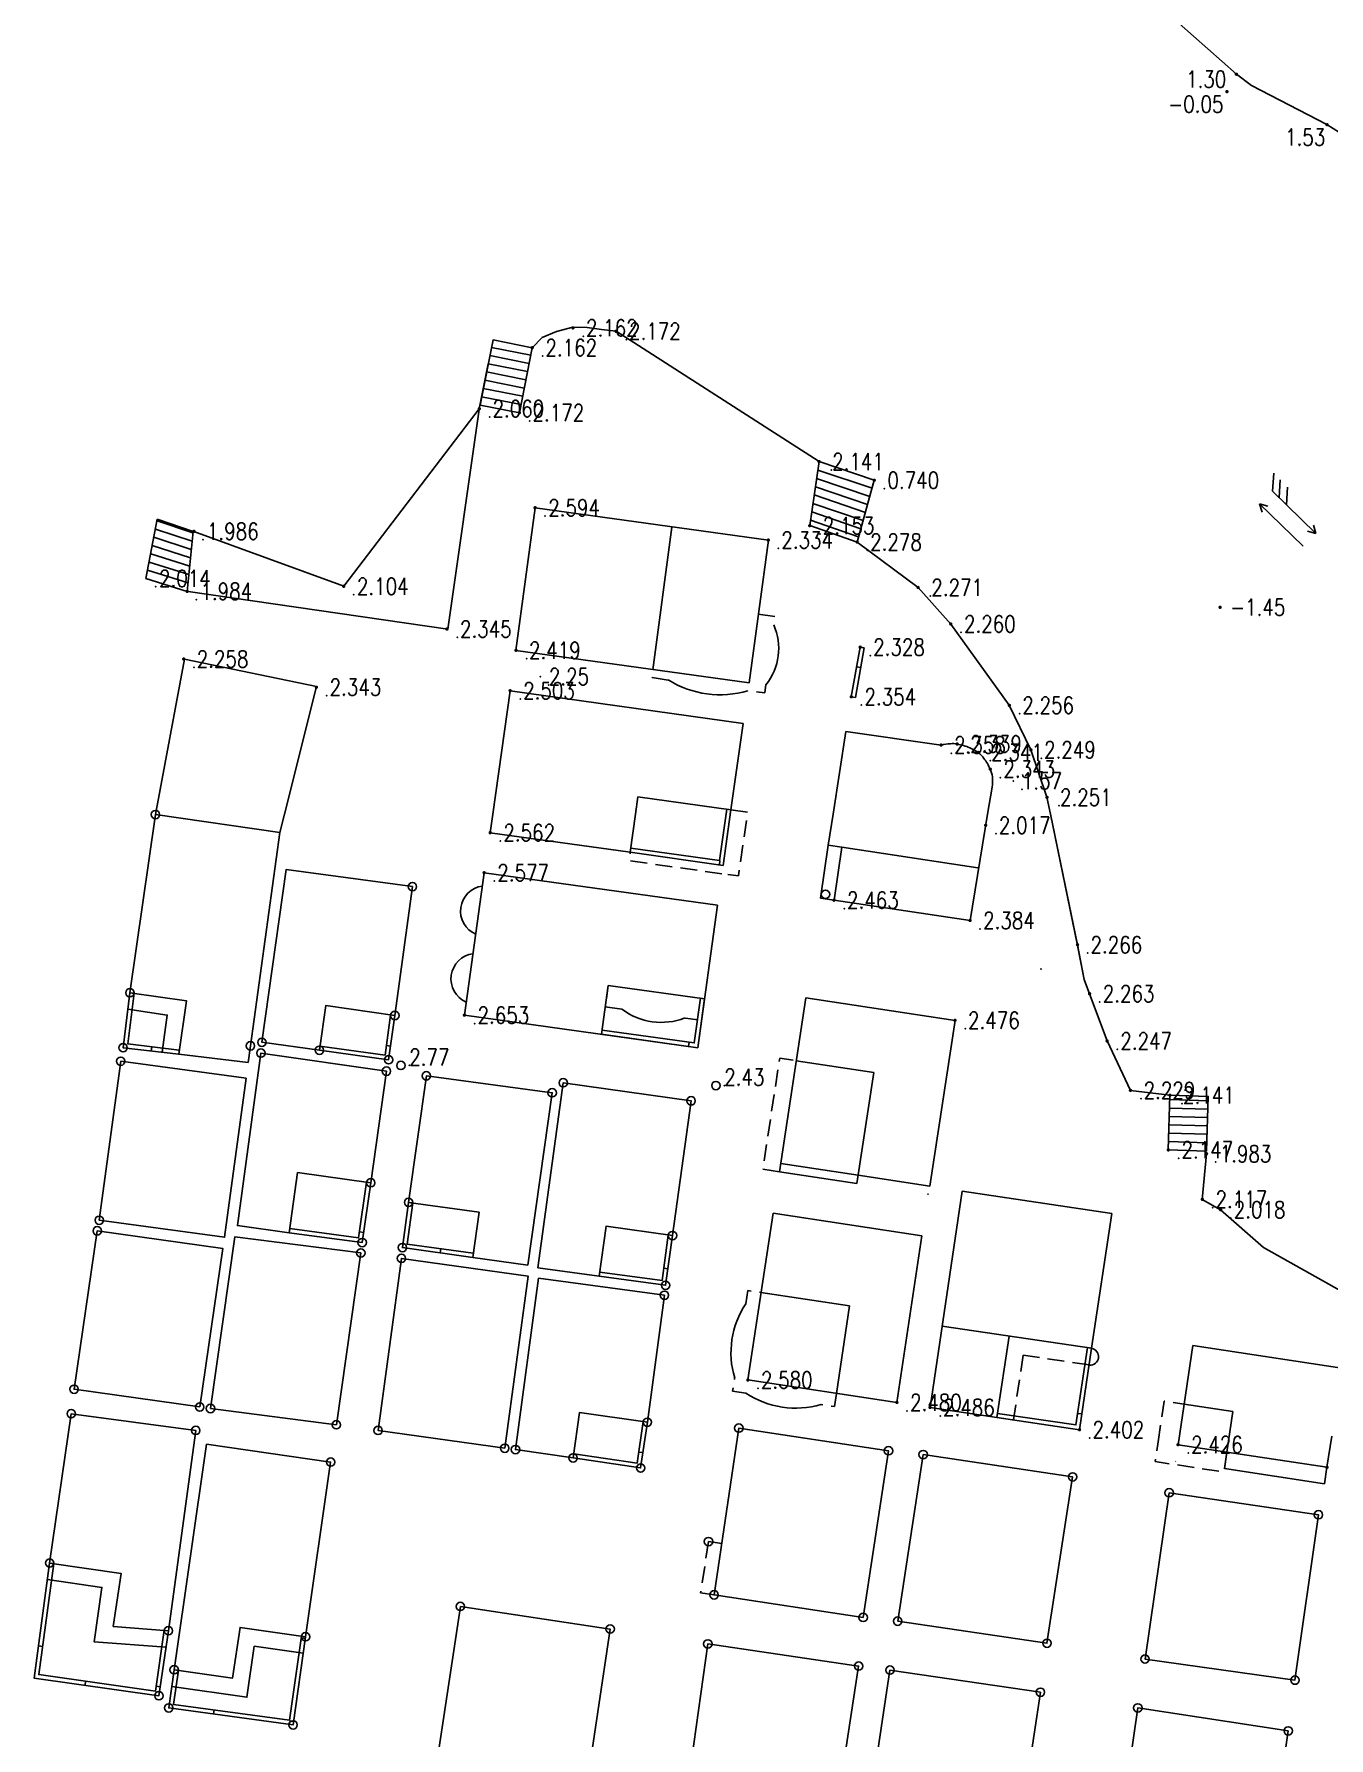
# Model space of a CAD drawing. Extents: x 500064 to 501389, y 2542464 to 2545400.
# Drawn here: x 500667.1 to 500744.4, y 2544544.9 to 2544646.5 of the extents above; entities that cross this region are included whole.
import ezdxf
from ezdxf.enums import TextEntityAlignment as Align

# ---------------------------------------------------------------- set-up
doc = ezdxf.new("R2010")
doc.units = 0
doc.header["$LTSCALE"] = 0.5
doc.linetypes.add('2-1', pattern=[6, 2, -1, 2, -1])
doc.linetypes.add('X5', pattern=[3, 2, -1])
doc.layers.get('0').update_dxf_attribs({"linetype": 'CONTINUOUS', "lineweight": 5})
doc.layers.add('GCD', color=8, linetype='CONTINUOUS')
doc.layers.add('地形图', color=8, linetype='CONTINUOUS')
doc.styles.add('_HZTXT', font='txt.shx', dxfattribs={"width": 0.8, "bigfont": 'HZTXT.shx'})
doc.styles.add('HZ', font='romans.shx', dxfattribs={"width": 0.8, "bigfont": 'hztxt.shx'})
doc.styles.get("Standard").update_dxf_attribs({"font": 'simplex1.shx', "width": 0.7, "bigfont": 'hztxt.shx'})
doc.linetypes.add('10421', pattern='A,2,[150,AAA.SHX,S=1,R=0,X=0,Y=1],1e-11', length=2)
doc.linetypes.add('10422', pattern='A,2,[150,AAA.SHX,S=1,R=0,X=0,Y=1],2,[177,AAA.SHX,S=1,R=0,X=0,Y=0.8],1e-09', length=4)
doc.linetypes.add('1161', pattern='A,0,[149,AAA.SHX,S=0.15,R=0,X=0,Y=0],-1.6', length=1.6)
doc.linetypes.add('444', pattern='A,4.5,[145,AAA.SHX,S=1,R=0,X=0,Y=1],4.5,-0.5,[146,AAA.SHX,S=1,R=0,X=0,Y=0],-0.5', length=10)
doc.linetypes.add('X0', pattern='A,0.1,[".",_HZTXT,S=0.1,R=0,X=0,Y=-0.05],0.2,["|",Standard,S=-0.1,R=0,X=0,Y=0],0.1', length=0.4)

# ---------------------------------------------------------------- blocks, each defined once
blk = doc.blocks.new('GC200')
at = {"linetype": 'Continuous', "const_width": 0.2, "flags": 128}
blk.add_lwpolyline([(-0.1, 0, 1), (0.1, 0, 1)], format="xyb", close=True, dxfattribs=at)
blk = doc.blocks.new('gc170')
at = {"linetype": 'Continuous'}
blk.add_circle((0, 0), 0.5, dxfattribs=at)
blk = doc.blocks.new('HN')
for p, q in [((0.00001, 0.00107), (0.00726, 0.00107)), ((0.00326, 0.00107), (0.00326, 0.00107)), ((0.00636, 0.00157), (0.00726, 0.00107)), ((0.00726, 0.00107), (0.00636, 0.00057)), ((0.00089, -0.00059), (-0.00001, -0.00109)), ((0.00724, -0.00109), (-0.00001, -0.00109)), ((-0.00001, -0.00109), (0.00089, -0.00159)), ((0.00489, -0.00107), (0.00628, -0.00269)), ((0.00611, -0.00109), (0.00751, -0.00271)), ((0.00722, -0.00111), (0.00862, -0.00273))]:
    blk.add_line(p, q)

msp = doc.modelspace()

# ---------------------------------------------------------------- linework, layer by layer
at = {"layer": '地形图', "linetype": 'Continuous'}
for p, q in [((500693.73, 2544624.41), (500694.5, 2544628.29)), ((500693.73, 2544624.41), (500694.5, 2544628.29)), ((500696.66, 2544626.89), (500694.31, 2544627.36)), ((500696.66, 2544626.89), (500694.31, 2544627.36)), ((500696.76, 2544627.38), (500694.41, 2544627.85)), ((500696.76, 2544627.38), (500694.41, 2544627.85)), ((500696.84, 2544627.83), (500696.07, 2544623.95)), ((500696.84, 2544627.83), (500696.07, 2544623.95)), ((500696.46, 2544625.91), (500694.12, 2544626.38)), ((500696.46, 2544625.91), (500694.12, 2544626.38)), ((500696.56, 2544626.4), (500694.21, 2544626.87)), ((500696.56, 2544626.4), (500694.21, 2544626.87)), ((500696.27, 2544624.93), (500693.92, 2544625.4)), ((500696.27, 2544624.93), (500693.92, 2544625.4)), ((500696.36, 2544625.42), (500694.02, 2544625.89)), ((500696.36, 2544625.42), (500694.02, 2544625.89)), ((500696.07, 2544623.95), (500693.73, 2544624.41)), ((500696.07, 2544623.95), (500693.73, 2544624.41)), ((500696.17, 2544624.44), (500693.82, 2544624.9)), ((500696.17, 2544624.44), (500693.82, 2544624.9)), ((500713.96, 2544621.03), (500713.4, 2544617.21)), ((500713.96, 2544621.03), (500713.4, 2544617.21)), ((500717.12, 2544619.44), (500713.88, 2544620.53)), ((500717.12, 2544619.44), (500713.88, 2544620.53)), ((500717.25, 2544619.92), (500713.96, 2544621.03)), ((500717.25, 2544619.92), (500713.96, 2544621.03)), ((500716.85, 2544618.47), (500713.74, 2544619.53)), ((500716.85, 2544618.47), (500713.74, 2544619.53)), ((500716.98, 2544618.96), (500713.81, 2544620.03)), ((500716.98, 2544618.96), (500713.81, 2544620.03)), ((500716.23, 2544616.23), (500717.25, 2544619.92)), ((500716.23, 2544616.23), (500717.25, 2544619.92)), ((500695.87, 2544609.77), (500697.01, 2544618.28)), ((500695.87, 2544609.77), (500697.01, 2544618.28)), ((500697.01, 2544618.28), (500710.93, 2544616.35)), ((500697.01, 2544618.28), (500710.93, 2544616.35)), ((500716.58, 2544617.51), (500713.59, 2544618.54)), ((500716.58, 2544617.51), (500713.59, 2544618.54)), ((500716.72, 2544617.99), (500713.66, 2544619.04)), ((500716.72, 2544617.99), (500713.66, 2544619.04)), ((500674.46, 2544617.59), (500673.78, 2544614.06)), ((500674.46, 2544617.59), (500673.78, 2544614.06)), ((500674.45, 2544617.5), (500676.59, 2544616.78)), ((500674.45, 2544617.5), (500676.59, 2544616.78)), ((500716.31, 2544616.55), (500713.44, 2544617.54)), ((500716.31, 2544616.55), (500713.44, 2544617.54)), ((500716.45, 2544617.03), (500713.52, 2544618.04)), ((500716.45, 2544617.03), (500713.52, 2544618.04)), ((500674.26, 2544616.52), (500676.49, 2544615.78)), ((500674.26, 2544616.52), (500676.49, 2544615.78)), ((500674.35, 2544617.01), (500676.54, 2544616.28)), ((500674.35, 2544617.01), (500676.54, 2544616.28)), ((500676.25, 2544613.29), (500676.6, 2544616.87)), ((500676.25, 2544613.29), (500676.6, 2544616.87)), ((500705.18, 2544617.12), (500704.03, 2544608.61)), ((500705.18, 2544617.12), (500704.03, 2544608.61)), ((500710.93, 2544616.35), (500709.78, 2544607.84)), ((500710.93, 2544616.35), (500709.78, 2544607.84)), ((500674.07, 2544615.53), (500676.4, 2544614.79)), ((500674.07, 2544615.53), (500676.4, 2544614.79)), ((500674.16, 2544616.03), (500676.45, 2544615.29)), ((500674.16, 2544616.03), (500676.45, 2544615.29)), ((500673.88, 2544614.55), (500676.3, 2544613.79)), ((500673.88, 2544614.55), (500676.3, 2544613.79)), ((500673.97, 2544615.04), (500676.35, 2544614.29)), ((500673.97, 2544615.04), (500676.35, 2544614.29)), ((500673.78, 2544614.06), (500676.25, 2544613.29)), ((500673.78, 2544614.06), (500676.25, 2544613.29)), ((500709.78, 2544607.84), (500695.87, 2544609.77)), ((500709.78, 2544607.84), (500695.87, 2544609.77)), ((500716.41, 2544609.96), (500716.65, 2544609.92)), ((500716.41, 2544609.96), (500716.65, 2544609.92)), ((500716.2, 2544608.78), (500716.44, 2544608.74)), ((500716.2, 2544608.78), (500716.44, 2544608.74)), ((500694.49, 2544600), (500695.52, 2544607.36)), ((500694.49, 2544600), (500695.52, 2544607.36)), ((500695.52, 2544607.36), (500709.42, 2544605.41)), ((500695.52, 2544607.36), (500709.42, 2544605.41)), ((500715.88, 2544607), (500716.13, 2544606.96)), ((500715.88, 2544607), (500716.13, 2544606.96)), ((500709.42, 2544605.41), (500708.7, 2544600.26)), ((500709.42, 2544605.41), (500708.7, 2544600.26)), ((500703.15, 2544601.03), (500703.01, 2544600)), ((500703.15, 2544601.03), (500703.01, 2544600)), ((500708.7, 2544600.26), (500703.15, 2544601.03)), ((500708.7, 2544600.26), (500703.15, 2544601.03)), ((500694.33, 2544598.89), (500694.49, 2544600)), ((500703.01, 2544600), (500702.69, 2544597.72)), ((500708.7, 2544600.26), (500708.45, 2544600.29)), ((500708.7, 2544600.26), (500708.45, 2544600.29)), ((500702.69, 2544597.72), (500694.33, 2544598.89)), ((500702.69, 2544597.72), (500702.72, 2544597.96)), ((500714.51, 2544598.14, 2.46), (500714.04, 2544594.98, 2.46)), ((500708.01, 2544596.97), (500708.04, 2544597.22)), ((500693.97, 2544596.5), (500692.79, 2544588)), ((500707.9, 2544594.56), (500693.97, 2544596.5)), ((500706.72, 2544586.06), (500707.9, 2544594.56)), ((500700.97, 2544586.86), (500701.38, 2544589.78)), ((500701.38, 2544589.78), (500707.13, 2544588.98)), ((500707.13, 2544588.98), (500706.88, 2544589.02)), ((500692.79, 2544588), (500706.72, 2544586.06)), ((500700.97, 2544586.86), (500701.01, 2544587.11)), ((500706.17, 2544586.14), (500706.21, 2544586.39)), ((500734.9, 2544583.22), (500734.8, 2544579.96)), ((500734.89, 2544582.96), (500737.17, 2544582.89)), ((500737.08, 2544579.89), (500737.18, 2544583.15)), ((500734.86, 2544581.96), (500737.14, 2544581.89)), ((500734.88, 2544582.46), (500737.16, 2544582.39)), ((500734.83, 2544580.96), (500737.11, 2544580.89)), ((500734.85, 2544581.46), (500737.13, 2544581.39)), ((500734.8, 2544579.96), (500737.08, 2544579.89)), ((500734.82, 2544580.46), (500737.1, 2544580.39)), ((500720.58, 2544564.59), (500722.5, 2544577.49)), ((500722.5, 2544577.49), (500731.42, 2544576.16)), ((500711.21, 2544576.18), (500709.71, 2544566.23)), ((500720.1, 2544574.84), (500711.21, 2544576.18)), ((500731.42, 2544576.16), (500730.22, 2544568.12)), ((500718.6, 2544564.89), (500720.1, 2544574.84)), ((500710.49, 2544571.45), (500715.78, 2544570.66)), ((500714.99, 2544565.43), (500715.78, 2544570.66)), ((500730.22, 2544568.12), (500721.3, 2544569.45)), ((500725.3, 2544568.85), (500724.57, 2544564)), ((500730.22, 2544568.12), (500729.97, 2544568.16)), ((500736.26, 2544568.29, 2.43), (500735.38, 2544562.37, 2.43)), ((500745.15, 2544566.94, 2.43), (500736.26, 2544568.29, 2.43)), ((500739.17, 2544567.86, 2.43), (500739.17, 2544567.85, 2.43)), ((500709.71, 2544566.23), (500718.6, 2544564.89)), ((500724.57, 2544564), (500720.58, 2544564.59)), ((500735.75, 2544564.79, 2.43), (500738.65, 2544564.35, 2.43)), ((500738.65, 2544564.35, 2.43), (500738.3, 2544561.93, 2.43)), ((500724.57, 2544564), (500724.61, 2544564.24)), ((500729.64, 2544564.21), (500729.39, 2544564.24)), ((500729.5, 2544563.26), (500729.49, 2544563.26)), ((500735.38, 2544562.37, 2.43), (500738.3, 2544561.92, 2.43)), ((500744.27, 2544561.02, 2.43), (500744.55, 2544562.88, 2.43)), ((500735.23, 2544561.38, 2.43), (500735.25, 2544561.37, 2.43)), ((500738.15, 2544560.94, 2.43), (500744.12, 2544560.03, 2.43))]:
    msp.add_line(p, q, dxfattribs=at)
at = {"layer": '地形图', "linetype": 'X0'}
for p, q in [((500715.32, 2544598.02, 2.46), (500714.85, 2544594.86, 2.46)), ((500738.3, 2544561.92, 2.43), (500744.27, 2544561.02, 2.43))]:
    msp.add_line(p, q, dxfattribs=at)
at = {"layer": '地形图', "linetype": '2-1'}
for p, q in [((500672.83, 2544589.34), (500673.08, 2544589.31)), ((500674.1, 2544585.86), (500674.13, 2544586.11)), ((500684.14, 2544585.91), (500684.17, 2544586.16)), ((500688.39, 2544586.16), (500688.14, 2544586.2)), ((500689.46, 2544576.83), (500689.71, 2544576.8)), ((500682.34, 2544575.02), (500682.37, 2544575.27)), ((500686.78, 2544575.03), (500686.53, 2544575.07)), ((500691.34, 2544573.81), (500691.38, 2544574.06)), ((500700.84, 2544572.43), (500700.87, 2544572.67)), ((500704.94, 2544572.87), (500704.69, 2544572.9)), ((500699.28, 2544561.58), (500699.32, 2544561.83)), ((500703.44, 2544561.9), (500703.2, 2544561.93)), ((500668.04, 2544555.31), (500668.29, 2544555.28)), ((500667.37, 2544550.36), (500667.62, 2544550.32)), ((500683.3, 2544550.81), (500683.05, 2544550.84)), ((500670.15, 2544548.01), (500670.18, 2544548.26)), ((500675.47, 2544548.94), (500675.72, 2544548.91)), ((500674.64, 2544547.93), (500674.39, 2544547.96)), ((500677.82, 2544546.3), (500677.86, 2544546.54)), ((500682.6, 2544545.86), (500682.35, 2544545.89))]:
    msp.add_line(p, q, dxfattribs=at)
at = {"layer": '地形图', "linetype": '10421', "flags": 128}
msp.add_lwpolyline([(500915.28, 2544376.72), (500910.39, 2544380.38), (500907.31, 2544382.1), (500902.25, 2544385.15), (500899.18, 2544387.19), (500896, 2544389.39), (500892.14, 2544391.5), (500888.28, 2544392.84), (500883.66, 2544394.19), (500880.2, 2544395.3), (500878.12, 2544395.84), (500875.2, 2544396.56), (500873.07, 2544397.15), (500870.75, 2544397.96), (500868.83, 2544398.86), (500867.07, 2544399.89), (500864.8, 2544400.62), (500862.92, 2544401.47), (500859.97, 2544403.11), (500857.55, 2544404.68), (500855.56, 2544406.06), (500853.39, 2544407.57), (500851.42, 2544408.53), (500849.52, 2544409.6), (500848.14, 2544410.73), (500845.6, 2544413.07), (500845.17, 2544413.67), (500845.08, 2544414.17), (500845.13, 2544414.68), (500845.33, 2544415.13), (500848.94, 2544418.44), (500850.41, 2544420.2), (500851.51, 2544422.16), (500853.11, 2544425.69), (500853.6, 2544427.36), (500853.54, 2544428.45), (500853.38, 2544429.44), (500849.5, 2544440.45), (500848.43, 2544443.16), (500846.62, 2544447.67), (500846.07, 2544448.78), (500845.51, 2544449.62), (500844.52, 2544450.61), (500841.14, 2544453.18), (500840.56, 2544453.49), (500840.04, 2544453.58), (500839.25, 2544453.41), (500838.62, 2544453.19), (500827.71, 2544447.53), (500826.88, 2544447.34), (500826.04, 2544447.27), (500825.24, 2544447.44), (500824.38, 2544447.78), (500819, 2544450.73), (500817.12, 2544451.52), (500807.33, 2544454.2), (500807.07, 2544454.19), (500806.88, 2544454.16), (500806.61, 2544453.96), (500806.47, 2544453.69), (500806.43, 2544453.09), (500806.37, 2544452.86), (500806.27, 2544452.76), (500806.11, 2544452.73), (500805.98, 2544452.74), (500796.64, 2544452.96), (500796.3, 2544453.05), (500796.08, 2544453.16), (500795.97, 2544453.42), (500795.95, 2544453.72), (500796.45, 2544465.1), (500796.74, 2544467.81), (500798.1, 2544476.65), (500799.07, 2544479.81), (500800.13, 2544482.42), (500801.61, 2544484.54), (500803.19, 2544485.63), (500804.05, 2544486.46), (500804.48, 2544487.41), (500804.64, 2544488.12), (500804.74, 2544488.84), (500804.68, 2544489.66), (500803.55, 2544492.83), (500802.18, 2544495.7), (500800.89, 2544498.21), (500798.97, 2544501.18), (500796.14, 2544504.73), (500795.28, 2544505.69), (500794.54, 2544506.34), (500792.93, 2544507.52), (500791.23, 2544508.42), (500787.15, 2544510.14), (500787.04, 2544510.31), (500786.99, 2544510.5), (500787, 2544510.73), (500787.07, 2544510.98), (500788.13, 2544511.65), (500788.61, 2544512.58), (500789.72, 2544517.38), (500791.93, 2544525.1), (500791.95, 2544525.46), (500791.77, 2544525.76), (500790.49, 2544526.31), (500790.42, 2544526.46), (500790.4, 2544526.6), (500790.46, 2544526.8), (500790.58, 2544526.97), (500793.64, 2544528.84), (500795.05, 2544529.9), (500795.81, 2544530.69), (500796.1, 2544531.75), (500796.28, 2544532.71), (500796.06, 2544534.82), (500794.82, 2544543.16), (500794.5, 2544550.18), (500794.34, 2544551.56), (500793.84, 2544552.44), (500791.98, 2544554.82), (500791.66, 2544555.45), (500791.5, 2544556.07), (500791.67, 2544557.24), (500793.9, 2544564.62), (500794.07, 2544565.61), (500794.04, 2544566.68), (500793.76, 2544567.39), (500793.37, 2544567.83), (500793, 2544568.12), (500788.67, 2544570.37), (500787.93, 2544570.89), (500786.87, 2544572.09), (500786.55, 2544572.23), (500786.18, 2544572.21), (500785.91, 2544572.14), (500784.57, 2544571.5), (500784.22, 2544571.46), (500783.94, 2544571.58), (500783.66, 2544571.82), (500781.31, 2544574.68), (500780.79, 2544575.42), (500771.22, 2544592.15), (500768.22, 2544596.96), (500763.42, 2544602.84), (500762.51, 2544604.95), (500762.14, 2544607.44), (500762.8, 2544612.68), (500762.97, 2544615.4), (500762.77, 2544617.44), (500762.56, 2544618.28), (500762.08, 2544619.39), (500759.67, 2544623.4), (500756.85, 2544627.25), (500754.76, 2544629.86), (500748.72, 2544637.33), (500745.77, 2544640.2), (500744.27, 2544641.14), (500739.76, 2544643.47), (500738.86, 2544644.15), (500734.6, 2544647.94), (500727.43, 2544654.94), (500726.66, 2544655.57), (500726, 2544656.01), (500718.84, 2544659.67), (500711.37, 2544662.63), (500709.8, 2544663.51), (500708.56, 2544664.65), (500705.02, 2544669.09), (500703.75, 2544670.38), (500702.39, 2544671.36), (500696.8, 2544674.4)], dxfattribs=at)
at = {"layer": '地形图', "linetype": '10422', "flags": 128}
for points in [[(500696.84, 2544627.83), (500697.44, 2544628.43), (500698.29, 2544628.79), (500699.27, 2544629.06), (500700.12, 2544629.04), (500700.97, 2544628.91), (500701.84, 2544628.81), (500713.96, 2544621.03)], [(500696.84, 2544627.83), (500697.44, 2544628.43), (500698.29, 2544628.79), (500699.27, 2544629.06), (500700.12, 2544629.04), (500700.97, 2544628.91), (500701.84, 2544628.81), (500713.96, 2544621.03)], [(500676.65, 2544616.87), (500685.59, 2544613.59), (500693.68, 2544624.19), (500694.21, 2544626.87)], [(500676.65, 2544616.87), (500685.59, 2544613.59), (500693.68, 2544624.19), (500694.21, 2544626.87)]]:
    msp.add_lwpolyline(points, dxfattribs=at)
at = {"layer": '地形图', "linetype": 'Continuous', "flags": 128}
for points, elevation in [([(500696.84, 2544627.83), (500696.07, 2544623.95), (500693.73, 2544624.41), (500694.5, 2544628.29)], 2.16), ([(500696.84, 2544627.83), (500696.07, 2544623.95), (500693.73, 2544624.41), (500694.5, 2544628.29)], 2.16), ([(500674.46, 2544617.59), (500673.78, 2544614.06), (500676.25, 2544613.29), (500676.6, 2544616.87)], 1.99), ([(500674.46, 2544617.59), (500673.78, 2544614.06), (500676.25, 2544613.29), (500676.6, 2544616.87)], 1.99)]:
    msp.add_lwpolyline(points, close=True, dxfattribs=dict(at, elevation=elevation))
at = {"layer": '地形图', "linetype": '1161', "flags": 128}
for points in [[(500693.68, 2544624.14), (500691.8, 2544611.04), (500676.3, 2544613.29)], [(500693.68, 2544624.14), (500691.8, 2544611.04), (500676.3, 2544613.29)], [(500682.05, 2544600), (500683.96, 2544607.62), (500676.09, 2544609.25), (500674.35, 2544599.97)], [(500682.05, 2544600), (500683.96, 2544607.62), (500676.09, 2544609.25), (500674.35, 2544599.97)], [(500681.77, 2544598.91), (500682.05, 2544600)]]:
    msp.add_lwpolyline(points, dxfattribs=at)
at = {"layer": '地形图', "linetype": 'Continuous', "flags": 128}
for points in [[(500716.23, 2544616.23), (500717.25, 2544619.92), (500713.96, 2544621.03), (500713.4, 2544617.21)], [(500716.23, 2544616.23), (500717.25, 2544619.92), (500713.96, 2544621.03), (500713.4, 2544617.21)], [(500734.9, 2544583.22), (500734.8, 2544579.96), (500737.08, 2544579.89), (500737.18, 2544583.15)]]:
    msp.add_lwpolyline(points, close=True, dxfattribs=at)
at = {"layer": '地形图', "linetype": '10422'}
for points in [[(500716.23, 2544616.23), (500719.87, 2544613.52), (500721.82, 2544611.34), (500725.31, 2544606.49), (500726.6, 2544603.83), (500727.56, 2544601), (500727.76, 2544600)], [(500716.23, 2544616.23), (500719.87, 2544613.52), (500721.82, 2544611.34), (500725.31, 2544606.49), (500726.6, 2544603.83), (500727.56, 2544601), (500727.76, 2544600)], [(500727.76, 2544600), (500729.38, 2544592.15), (500729.78, 2544590.12), (500730.1, 2544589.28), (500731.15, 2544586.46), (500732.54, 2544583.51), (500734.9, 2544583.22)]]:
    msp.add_lwpolyline(points, dxfattribs=at)
at = {"layer": '地形图', "linetype": '444', "flags": 128}
for points in [[(500727.76, 2544600), (500727.56, 2544601), (500726.6, 2544603.83), (500725.31, 2544606.49), (500721.82, 2544611.34), (500719.87, 2544613.52), (500716.23, 2544616.23)], [(500727.76, 2544600), (500727.56, 2544601), (500726.6, 2544603.83), (500725.31, 2544606.49), (500721.82, 2544611.34), (500719.87, 2544613.52), (500716.23, 2544616.23)], [(500734.9, 2544583.22), (500732.54, 2544583.51), (500731.15, 2544586.46), (500730.1, 2544589.28), (500729.78, 2544590.12), (500729.38, 2544592.2), (500727.76, 2544600)]]:
    msp.add_lwpolyline(points, dxfattribs=at)
at = {"layer": '地形图', "linetype": 'X5', "flags": 128}
for points in [[(500710.33, 2544611.92), (500711.32, 2544611.79), (500711.26, 2544611.29)], [(500710.33, 2544611.92), (500711.32, 2544611.79), (500711.26, 2544611.29)], [(500704.96, 2544608), (500703.99, 2544608.14), (500704.05, 2544608.63)], [(500704.96, 2544608), (500703.99, 2544608.14), (500704.05, 2544608.63)], [(500710.79, 2544607.73), (500710.72, 2544607.23), (500709.72, 2544607.37)], [(500710.79, 2544607.73), (500710.72, 2544607.23), (500709.72, 2544607.37)], [(500708.7, 2544600.26), (500709.69, 2544600.12), (500709.15, 2544596.31), (500708.16, 2544596.44)], [(500708.7, 2544600.26), (500709.69, 2544600.12), (500709.67, 2544600)], [(500708.7, 2544600.26), (500709.69, 2544600.12), (500709.67, 2544600)], [(500708.16, 2544596.44), (500702.62, 2544597.22), (500702.69, 2544597.72)], [(500702.19, 2544588.36), (500701.2, 2544588.49), (500701.38, 2544589.78)], [(500707.13, 2544588.98), (500706.95, 2544587.7), (500705.96, 2544587.83)], [(500711.59, 2544578.66), (500710.6, 2544578.81), (500711.61, 2544585.43), (500712.6, 2544585.28)], [(500709.58, 2544570.78), (500709.7, 2544571.57), (500710.49, 2544571.45)], [(500726.14, 2544567.72), (500725.56, 2544563.85), (500724.57, 2544564)], [(500730.07, 2544567.13), (500726.14, 2544567.72)], [(500709.59, 2544565.44), (500708.8, 2544565.56), (500708.92, 2544566.35)], [(500714.99, 2544565.43), (500714.87, 2544564.64), (500714.08, 2544564.76)], [(500734.19, 2544562.54), (500734.19, 2544562.54), (500734.55, 2544564.97), (500735.74, 2544564.79)], [(500738.3, 2544561.92), (500738.12, 2544560.74), (500734.01, 2544561.36), (500734.19, 2544562.55)]]:
    msp.add_lwpolyline(points, dxfattribs=at)
at = {"layer": '地形图', "linetype": 'Continuous', "flags": 128}
for points in [[(500716.41, 2544609.96), (500715.88, 2544607)], [(500716.41, 2544609.96), (500715.88, 2544607)], [(500716.65, 2544609.92), (500716.13, 2544606.96)], [(500716.65, 2544609.92), (500716.13, 2544606.96)], [(500702.69, 2544597.72), (500708.23, 2544596.94), (500708.7, 2544600.26)], [(500702.72, 2544597.96), (500708.02, 2544597.22), (500708.45, 2544600.29)], [(500708.41, 2544600), (500708.45, 2544600.29)], [(500708.41, 2544600), (500708.45, 2544600.29)], [(500708.66, 2544600), (500708.7, 2544600.26)], [(500708.66, 2544600), (500708.7, 2544600.26)], [(500700.97, 2544586.86), (500706.72, 2544586.06), (500707.13, 2544588.98)], [(500701.01, 2544587.11), (500706.51, 2544586.34), (500706.88, 2544589.02)], [(500724.57, 2544564), (500729.5, 2544563.26), (500730.22, 2544568.12)], [(500724.61, 2544564.24), (500729.29, 2544563.55), (500729.97, 2544568.16)]]:
    msp.add_lwpolyline(points, dxfattribs=at)
for points, elevation in [([(500721.24, 2544604.12), (500715.56, 2544604.92), (500714.8, 2544600)], 2.36), ([(500721.24, 2544604.12), (500715.56, 2544604.92), (500714.8, 2544600)], 2.36), ([(500724.01, 2544600), (500724.28, 2544601.6)], 2.38), ([(500724.01, 2544600), (500724.28, 2544601.6)], 2.38), ([(500714.8, 2544600), (500714.51, 2544598.14), (500715.32, 2544598.02)], 2.36), ([(500722.97, 2544593.65), (500724.01, 2544600)], 2.38), ([(500715.32, 2544598.02), (500723.44, 2544596.8)], 2.46), ([(500714.85, 2544594.86), (500714.04, 2544594.98)], 2.46), ([(500714.85, 2544594.86), (500722.97, 2544593.65)], 2.46), ([(500713.17, 2544589.04), (500711.59, 2544578.66)], 2.48), ([(500722.07, 2544587.69), (500713.17, 2544589.04)], 2.48), ([(500722.07, 2544587.69), (500720.56, 2544577.8)], 2.48), ([(500717.22, 2544584.58), (500712.6, 2544585.28)], 2.48), ([(500717.22, 2544584.58), (500716.22, 2544577.96)], 2.48), ([(500716.22, 2544577.96), (500711.59, 2544578.66)], 2.48), ([(500720.56, 2544577.8), (500716.29, 2544578.45)], 2.48), ([(500720.49, 2544577.31), (500720.43, 2544577.32)], 2.48), ([(500738.3, 2544561.92), (500738.15, 2544560.94)], 2.43), ([(500744.27, 2544561.02), (500744.12, 2544560.03)], 2.43)]:
    msp.add_lwpolyline(points, dxfattribs=dict(at, elevation=elevation))
msp.add_lwpolyline([(500724.28, 2544601.6, 0.062172), (500724.3, 2544602.23, 0.083233), (500724.17, 2544602.68, 0.050203), (500723.8, 2544603.32, 0.073701), (500723.45, 2544603.68, 0.067777), (500722.95, 2544603.96, 0.049125), (500722.2, 2544604.18, 0.062305), (500721.81, 2544604.2, 0.044754), (500721.24, 2544604.12)], format="xyb", dxfattribs=at)
msp.add_lwpolyline([(500724.28, 2544601.6, 0.062172), (500724.3, 2544602.23, 0.083233), (500724.17, 2544602.68, 0.050203), (500723.8, 2544603.32, 0.073701), (500723.45, 2544603.68, 0.067777), (500722.95, 2544603.96, 0.049125), (500722.2, 2544604.18, 0.062305), (500721.81, 2544604.2, 0.044754), (500721.24, 2544604.12)], format="xyb", dxfattribs=at)
at = {"layer": '地形图', "linetype": 'Continuous'}
for points in [[(500681.77, 2544598.91), (500674.35, 2544599.97), (500672.83, 2544589.34), (500676.2, 2544588.86), (500675.74, 2544585.67), (500679.88, 2544585.18), (500680.02, 2544586.17)], [(500688.64, 2544587.98), (500689.69, 2544595.67), (500682.16, 2544596.7), (500680.71, 2544586.38), (500684.14, 2544585.91), (500684.52, 2544588.57)], [(500682.84, 2544578.61), (500682.34, 2544575.02), (500679.25, 2544575.44), (500680.65, 2544585.74), (500688.14, 2544584.66), (500687.2, 2544578), (500682.84, 2544578.61)], [(500672.28, 2544585.25), (500679.76, 2544584.24), (500678.48, 2544574.75), (500671, 2544575.76)], [(500696.58, 2544573.08), (500698.03, 2544583.37), (500690.52, 2544584.38), (500689.46, 2544576.83), (500693.67, 2544576.24), (500693.29, 2544573.54), (500696.58, 2544573.08)], [(500697.17, 2544572.93), (500700.84, 2544572.43), (500701.25, 2544575.4), (500705.21, 2544574.85), (500706.32, 2544582.89), (500698.69, 2544583.97)], [(500677, 2544564.62), (500678.38, 2544574.07), (500670.88, 2544575.13), (500669.5, 2544565.68)], [(500685.15, 2544563.56), (500686.61, 2544573.81), (500679.1, 2544574.78), (500677.64, 2544564.53)], [(500695.2, 2544562.16), (500696.59, 2544572.43), (500689.03, 2544573.49), (500687.64, 2544563.22)], [(500697.22, 2544572.3), (500704.73, 2544571.29), (500703.71, 2544563.71), (500699.67, 2544564.3), (500699.28, 2544561.58), (500695.84, 2544562.08)], [(500668.04, 2544555.31), (500672.3, 2544554.69), (500671.84, 2544551.53), (500675.13, 2544551.27), (500676.76, 2544563.22), (500669.33, 2544564.22)], [(500677.41, 2544562.4), (500675.47, 2544548.94), (500678.96, 2544548.44), (500679.4, 2544551.47), (500683.31, 2544550.91), (500684.81, 2544561.33)], [(500718.65, 2544551.84), (500727.56, 2544550.52), (500729.09, 2544560.45), (500720.17, 2544561.78)], [(500734.85, 2544559.5), (500733.41, 2544549.58), (500742.36, 2544548.32), (500743.76, 2544558.19)], [(500692.55, 2544552.72), (500691.07, 2544542.87), (500700.01, 2544541.5), (500701.49, 2544551.37)], [(500707.32, 2544550.48), (500705.93, 2544540.54), (500714.79, 2544539.22), (500716.32, 2544549.16)], [(500718.19, 2544548.92), (500716.68, 2544538.93), (500725.67, 2544537.58), (500727.17, 2544547.6)], [(500741.96, 2544545.29), (500732.98, 2544546.66), (500731.55, 2544536.76), (500740.54, 2544535.39)]]:
    msp.add_lwpolyline(points, close=True, dxfattribs=at)
for points in [[(500672.83, 2544589.34), (500672.42, 2544586.06), (500675.74, 2544585.67)], [(500673.08, 2544589.31), (500672.7, 2544586.28), (500675.77, 2544585.92)], [(500672.71, 2544588.35), (500675.06, 2544588.01), (500674.75, 2544585.79)], [(500684.14, 2544585.91), (500688.27, 2544585.34), (500688.64, 2544587.98)], [(500684.17, 2544586.16), (500688.06, 2544585.62), (500688.39, 2544588.01)], [(500682.34, 2544575.02), (500686.69, 2544574.43), (500687.2, 2544578)], [(500682.37, 2544575.27), (500686.48, 2544574.71), (500686.95, 2544578.04)], [(500689.46, 2544576.83), (500689.09, 2544574.13), (500693.29, 2544573.54)], [(500689.71, 2544576.8), (500689.37, 2544574.34), (500693.32, 2544573.79)], [(500700.84, 2544572.43), (500704.8, 2544571.88), (500705.21, 2544574.85)], [(500700.87, 2544572.67), (500704.59, 2544572.16), (500704.96, 2544574.88)], [(500699.28, 2544561.58), (500703.31, 2544560.98), (500703.71, 2544563.71)], [(500699.32, 2544561.83), (500703.1, 2544561.26), (500703.46, 2544563.75)], [(500716.59, 2544552.06), (500718.1, 2544562.01), (500709.17, 2544563.36), (500707.69, 2544553.41), (500716.59, 2544552.06)], [(500668.04, 2544555.31), (500667.11, 2544548.44), (500674.56, 2544547.39), (500675.13, 2544551.27)], [(500668.29, 2544555.28), (500667.39, 2544548.65), (500674.35, 2544547.67), (500674.88, 2544551.31)], [(500667.91, 2544554.32), (500671.16, 2544553.85), (500670.69, 2544550.61), (500674.98, 2544550.28)], [(500675.47, 2544548.94), (500675.15, 2544546.66), (500682.57, 2544545.65), (500683.31, 2544550.91)], [(500675.33, 2544547.95), (500679.81, 2544547.3), (500680.25, 2544550.34), (500683.17, 2544549.92)], [(500675.72, 2544548.91), (500675.43, 2544546.87), (500682.36, 2544545.93), (500683.06, 2544550.94)]]:
    msp.add_lwpolyline(points, dxfattribs=at)
at = {"layer": '地形图', "linetype": '2-1'}
for points in [[(500690.73, 2544583.9), (500690.73, 2544583.9)], [(500690.73, 2544583.9), (500690.73, 2544583.9)], [(500709.36, 2544584.2), (500709.37, 2544584.2)], [(500707.36, 2544556.59), (500706.89, 2544553.53), (500707.69, 2544553.41)], [(500707.36, 2544556.59), (500708.15, 2544556.48)]]:
    msp.add_lwpolyline(points, dxfattribs=at)
at = {"layer": '地形图', "linetype": '10421'}
msp.add_lwpolyline([(500737.08, 2544579.73), (500736.83, 2544577.01), (500737.92, 2544576.39), (500740.48, 2544574.13), (500745.19, 2544571.5), (500750.54, 2544568), (500754.51, 2544564.63), (500755.51, 2544562.81), (500756.01, 2544559.9), (500756.21, 2544558.3), (500756.5, 2544557.67)], dxfattribs=at)
at = {"layer": '地形图', "linetype": 'X0', "elevation": 2.48, "flags": 128}
msp.add_lwpolyline([(500716.29, 2544578.45), (500711.67, 2544579.15)], dxfattribs=at)
at = {"layer": '地形图'}
for centre in [(500674.35, 2544599.97), (500674.35, 2544599.97), (500689.69, 2544595.67), (500672.83, 2544589.34), (500688.64, 2544587.98), (500672.42, 2544586.06), (500680.02, 2544586.17), (500680.65, 2544585.74), (500680.71, 2544586.38), (500684.14, 2544585.91), (500672.28, 2544585.25), (500688.14, 2544584.66), (500688.27, 2544585.34), (500689, 2544585), (500690.52, 2544584.38), (500698.03, 2544583.37), (500698.69, 2544583.97), (500707.8, 2544583.8), (500706.32, 2544582.89), (500687.2, 2544578), (500689.46, 2544576.83), (500671, 2544575.76), (500670.88, 2544575.13), (500686.69, 2544574.43), (500705.21, 2544574.85), (500686.61, 2544573.81), (500689.03, 2544573.49), (500689.09, 2544574.13), (500704.73, 2544571.29), (500704.8, 2544571.88), (500669.5, 2544565.68), (500669.33, 2544564.22), (500677, 2544564.62), (500677.64, 2544564.53), (500676.76, 2544563.22), (500685.15, 2544563.56), (500687.64, 2544563.22), (500703.71, 2544563.71), (500709.17, 2544563.36), (500695.2, 2544562.16), (500695.84, 2544562.08), (500718.1, 2544562.01), (500684.81, 2544561.33), (500699.28, 2544561.58), (500720.17, 2544561.78), (500703.31, 2544560.98), (500729.09, 2544560.45), (500734.85, 2544559.5), (500743.76, 2544558.19), (500707.36, 2544556.59), (500668.04, 2544555.31), (500707.69, 2544553.41), (500692.55, 2544552.72), (500716.59, 2544552.06), (500718.65, 2544551.84), (500675.13, 2544551.27), (500683.31, 2544550.91), (500701.49, 2544551.37), (500707.32, 2544550.48), (500727.56, 2544550.52), (500675.47, 2544548.94), (500716.32, 2544549.16), (500718.19, 2544548.92), (500733.41, 2544549.58), (500742.36, 2544548.32), (500674.56, 2544547.39), (500727.17, 2544547.6), (500675.15, 2544546.66), (500732.98, 2544546.66), (500682.57, 2544545.65), (500741.96, 2544545.29)]:
    msp.add_circle(centre, 0.25, dxfattribs=at)
at = {"layer": '地形图', "linetype": 'X0'}
for centre, radius, start, end in [((500708.07, 2544609.89), 3.48, 321.3931, 23.6664), ((500708.07, 2544609.89), 3.48, 321.3931, 23.6664), ((500708.05, 2544612.98), 5.86, 238.1677, 286.5101), ((500708.05, 2544612.98), 5.86, 238.1677, 286.5101), ((500694.07, 2544594.21), 1.51, 97.7535, 246.4479), ((500693.5, 2544590.17), 1.51, 97.7277, 246.4652), ((500704.54, 2544591.47), 3.9, 232.9379, 291.2456), ((500704.54, 2544591.47), 3.9, 232.9379, 291.2456), ((500713.95, 2544567.86), 5.25, 146.2337, 196.7152), ((500730.13, 2544567.62), 0.508, 265.5666, 79.7025), ((500712.56, 2544569.94), 5.39, 236.523, 286.3392)]:
    msp.add_arc(centre, radius, start, end, dxfattribs=at)
at = {"layer": '地形图'}
for p in [(500699.88, 2544628.51, 2.16), (500699.88, 2544628.51, 2.16), (500702.45, 2544628.31, 2.17), (500702.45, 2544628.31, 2.17), (500697.46, 2544627.33, 2.16), (500697.46, 2544627.33, 2.16), (500694.29, 2544623.69, 2.06), (500694.29, 2544623.69, 2.06), (500696.68, 2544623.45, 2.17), (500696.68, 2544623.45, 2.17), (500714.68, 2544620.53, 2.14), (500714.68, 2544620.53, 2.14), (500717.86, 2544619.42, 0.74), (500717.86, 2544619.42, 0.74), (500697.61, 2544617.78, 2.59), (500697.61, 2544617.78, 2.59), (500677.2, 2544616.37, 1.99), (500677.2, 2544616.37, 1.99), (500714.01, 2544616.71, 2.15), (500714.01, 2544616.71, 2.15), (500711.52, 2544615.85, 2.33), (500711.52, 2544615.85, 2.33), (500716.84, 2544615.73, 2.28), (500716.84, 2544615.73, 2.28), (500674.37, 2544613.56, 2.01), (500674.37, 2544613.56, 2.01), (500686.19, 2544613.09, 2.1), (500686.19, 2544613.09, 2.1), (500676.79, 2544612.79, 1.98), (500676.79, 2544612.79, 1.98), (500720.6, 2544613.02, 2.27), (500720.6, 2544613.02, 2.27), (500692.36, 2544610.54, 2.35), (500692.36, 2544610.54, 2.35), (500722.43, 2544610.84, 2.26), (500722.43, 2544610.84, 2.26), (500696.5, 2544609.27, 2.42), (500696.5, 2544609.27, 2.42), (500717.02, 2544609.46, 2.33), (500717.02, 2544609.46, 2.33), (500676.65, 2544608.75, 2.26), (500676.65, 2544608.75, 2.26), (500684.57, 2544607.07, 2.34), (500684.57, 2544607.07, 2.34), (500697.83, 2544607.7, 2.25), (500697.83, 2544607.7, 2.25), (500696.13, 2544606.86, 2.5), (500696.13, 2544606.86, 2.5), (500716.47, 2544606.5, 2.35), (500716.47, 2544606.5, 2.35), (500725.92, 2544605.99, 2.26), (500725.92, 2544605.99, 2.26), (500721.85, 2544603.62, 2.36), (500721.85, 2544603.62, 2.36), (500722.83, 2544603.68, 2.34), (500722.83, 2544603.68, 2.34), (500724.17, 2544603.18, 2.34), (500724.17, 2544603.18, 2.34), (500727.23, 2544603.33, 2.25), (500727.23, 2544603.33, 2.25), (500724.78, 2544602.18, 2.34), (500724.78, 2544602.18, 2.34), (500726.06, 2544601.48, 1.57), (500726.06, 2544601.48, 1.57), (500728.28, 2544600.5, 2.25), (500728.28, 2544600.5, 2.25), (500694.94, 2544598.39, 2.56), (500724.51, 2544598.83, 2.02), (500694.58, 2544596, 2.58), (500715.46, 2544594.36, 2.46), (500723.56, 2544593.15, 2.38), (500729.99, 2544591.7, 2.27), (500730.71, 2544588.78, 2.26), (500693.4, 2544587.5, 2.65), (500722.68, 2544587.19, 2.48), (500731.76, 2544585.96, 2.25), (500689.5, 2544585, 2.77), (500708.3, 2544583.8, 2.43), (500733.17, 2544583.01, 2.23), (500735.62, 2544582.72, 2.14), (500735.41, 2544579.46, 2.15), (500737.63, 2544579.23, 1.98), (500737.44, 2544576.51, 2.12), (500738.53, 2544575.89, 2.02), (500710.32, 2544565.73, 2.58), (500719.21, 2544564.39, 2.48), (500721.19, 2544564.09, 2.49), (500730.11, 2544562.76, 2.4), (500735.99, 2544561.87, 2.43)]:
    msp.add_point(p, dxfattribs=at)
at = {"layer": '地形图', "linetype": 'Continuous'}
for p in [(500697.33, 2544608.2, 2.25), (500697.33, 2544608.2, 2.25), (500725.56, 2544601.98, 1.57), (500725.56, 2544601.98, 1.57), (500727.21, 2544590.75, 1.71)]:
    msp.add_point(p, dxfattribs=at)

# ---------------------------------------------------------------- block references
ref = msp.add_blockref('GC200', (500738.86, 2544644.15, 1.3), dxfattribs=dict(at, xscale=0.5, yscale=0.5, zscale=0.5))
ref.add_attrib('height', '1.30', dxfattribs={"layer": 'GCD', "linetype": 'Continuous', "height": 1, "style": 'HZ', "width": 0.8}).set_placement((500735.86, 2544643.85, 1.3), align=Align.MIDDLE_LEFT)
ref = msp.add_blockref('GC200', (500738.3, 2544643.11, -0.05), dxfattribs=dict(at, xscale=0.5, yscale=0.5, zscale=0.5))
ref.add_attrib('height', '-0.05', dxfattribs={"layer": 'GCD', "linetype": 'Continuous', "height": 1, "style": 'HZ', "width": 0.8}).set_placement((500734.8, 2544642.36, -0.05), align=Align.MIDDLE_LEFT)
ref = msp.add_blockref('GC200', (500744.27, 2544641.14, 1.53), dxfattribs=dict(at, xscale=0.5, yscale=0.5, zscale=0.5))
ref.add_attrib('height', '1.53', dxfattribs={"layer": 'GCD', "linetype": 'Continuous', "height": 1, "style": 'HZ', "width": 0.8}).set_placement((500741.77, 2544640.39, 1.53), align=Align.MIDDLE_LEFT)
at = {"layer": '地形图', "linetype": 'Continuous', "xscale": 0.5, "yscale": 0.5}
for p in [(500699.27, 2544629.01, 2.16), (500699.27, 2544629.01, 2.16), (500701.84, 2544628.81, 2.17), (500701.84, 2544628.81, 2.17), (500696.84, 2544627.83, 2.16), (500696.84, 2544627.83, 2.16), (500693.68, 2544624.19, 2.06), (500693.68, 2544624.19, 2.06), (500696.07, 2544623.95, 2.17), (500696.07, 2544623.95, 2.17), (500713.96, 2544621.03, 2.14), (500713.96, 2544621.03, 2.14), (500717.25, 2544619.92, 0.74), (500717.25, 2544619.92, 0.74), (500697.01, 2544618.28, 2.59), (500697.01, 2544618.28, 2.59), (500713.4, 2544617.21, 2.15), (500713.4, 2544617.21, 2.15), (500676.65, 2544616.87, 1.99), (500676.65, 2544616.87, 1.99), (500710.93, 2544616.35, 2.33), (500710.93, 2544616.35, 2.33), (500716.23, 2544616.23, 2.28), (500716.23, 2544616.23, 2.28), (500676.25, 2544613.29, 1.98), (500676.25, 2544613.29, 1.98), (500685.59, 2544613.59, 2.1), (500685.59, 2544613.59, 2.1), (500719.87, 2544613.52, 2.27), (500719.87, 2544613.52, 2.27), (500691.75, 2544611.04, 2.35), (500691.75, 2544611.04, 2.35), (500721.82, 2544611.34, 2.26), (500721.82, 2544611.34, 2.26), (500716.41, 2544609.96, 2.33), (500716.41, 2544609.96, 2.33), (500676.04, 2544609.25, 2.26), (500676.04, 2544609.25, 2.26), (500695.87, 2544609.77, 2.42), (500695.87, 2544609.77, 2.42), (500683.96, 2544607.57, 2.34), (500683.96, 2544607.57, 2.34), (500695.52, 2544607.36, 2.5), (500695.52, 2544607.36, 2.5), (500715.88, 2544607, 2.35), (500715.88, 2544607, 2.35), (500725.31, 2544606.49, 2.26), (500725.31, 2544606.49, 2.26), (500721.24, 2544604.12, 2.36), (500721.24, 2544604.12, 2.36), (500722.2, 2544604.18, 2.34), (500722.2, 2544604.18, 2.34), (500723.45, 2544603.68, 2.34), (500723.45, 2544603.68, 2.34), (500726.6, 2544603.83, 2.25), (500726.6, 2544603.83, 2.25), (500724.17, 2544602.68, 2.34), (500724.17, 2544602.68, 2.34), (500727.56, 2544601, 2.25), (500727.56, 2544601, 2.25), (500694.33, 2544598.89, 2.56), (500723.9, 2544599.33, 2.02), (500693.97, 2544596.5, 2.58), (500714.85, 2544594.86, 2.46), (500722.97, 2544593.65, 2.38), (500729.38, 2544592.2, 2.27), (500730.1, 2544589.28, 2.26), (500692.79, 2544588, 2.65), (500722.07, 2544587.69, 2.48), (500731.15, 2544586.46, 2.25), (500732.54, 2544583.51, 2.23), (500734.9, 2544583.22, 2.14), (500734.8, 2544579.96, 2.15), (500737.08, 2544579.73, 1.98), (500736.83, 2544577.01, 2.12), (500737.92, 2544576.39, 2.02), (500709.71, 2544566.23, 2.58), (500718.6, 2544564.89, 2.48), (500720.58, 2544564.59, 2.49), (500729.5, 2544563.26, 2.4), (500735.38, 2544562.37, 2.43), (500744.27, 2544561.02, 2.43)]:
    msp.add_blockref('GC200', p, dxfattribs=at)
at = {"layer": '地形图', "linetype": 'Continuous', "xscale": 499.9999999999611, "yscale": 500, "zscale": 500, "rotation": 135.702334872479}
msp.add_blockref('HN', (500743.22, 2544616.36), dxfattribs=at)
msp.add_blockref('HN', (500743.22, 2544616.36), dxfattribs=at)
at = {"layer": '地形图', "linetype": 'Continuous'}
ref = msp.add_blockref('GC200', (500737.89, 2544612.34, -1.45), dxfattribs=dict(at, xscale=0.5, yscale=0.5, zscale=0.5))
ref.add_attrib('height', '-1.45', dxfattribs={"layer": 'GCD', "linetype": 'Continuous', "height": 1, "style": 'HZ', "width": 0.8}).set_placement((500738.49, 2544612.34, -1.45), align=Align.MIDDLE_LEFT)
at = {"layer": '地形图', "linetype": 'Continuous', "xscale": 0.5, "yscale": 0.5, "zscale": 0.5}
msp.add_blockref('gc170', (500714.34, 2544595.21), dxfattribs=at)

# ---------------------------------------------------------------- texts
at = {"layer": '地形图', "linetype": 'Continuous', "style": 'HZ', "width": 0.8}
for s, p in [('2.162', (500701.59, 2544629.01)), ('2.162', (500701.59, 2544629.01)), ('2.172', (500704.16, 2544628.81)), ('2.172', (500704.16, 2544628.81)), ('2.162', (500699.17, 2544627.83)), ('2.162', (500699.17, 2544627.83)), ('2.060', (500696.01, 2544624.19)), ('2.060', (500696.01, 2544624.19)), ('2.172', (500698.4, 2544623.95)), ('2.172', (500698.4, 2544623.95)), ('2.141', (500716.28, 2544621.03)), ('2.141', (500716.28, 2544621.03)), ('0.740', (500719.58, 2544619.92)), ('0.740', (500719.58, 2544619.92)), ('2.594', (500699.34, 2544618.28)), ('2.594', (500699.34, 2544618.28)), ('1.986', (500678.97, 2544616.87)), ('1.986', (500678.97, 2544616.87)), ('2.153', (500715.72, 2544617.21)), ('2.153', (500715.72, 2544617.21)), ('2.334', (500713.25, 2544616.35)), ('2.334', (500713.25, 2544616.35)), ('2.278', (500718.55, 2544616.23)), ('2.278', (500718.55, 2544616.23)), ('2.014', (500676.11, 2544614.06)), ('2.014', (500676.11, 2544614.06)), ('1.984', (500678.58, 2544613.29)), ('1.984', (500678.58, 2544613.29)), ('2.104', (500687.92, 2544613.59)), ('2.104', (500687.92, 2544613.59)), ('2.271', (500722.2, 2544613.52)), ('2.271', (500722.2, 2544613.52)), ('2.345', (500694.07, 2544611.04)), ('2.345', (500694.07, 2544611.04)), ('2.260', (500724.15, 2544611.34)), ('2.260', (500724.15, 2544611.34)), ('2.419', (500698.19, 2544609.77)), ('2.419', (500698.19, 2544609.77)), ('2.328', (500718.73, 2544609.96)), ('2.328', (500718.73, 2544609.96)), ('2.258', (500678.36, 2544609.25)), ('2.258', (500678.36, 2544609.25)), ('2.343', (500686.29, 2544607.57)), ('2.343', (500686.29, 2544607.57)), ('2.503', (500697.84, 2544607.36)), ('2.503', (500697.84, 2544607.36)), ('2.354', (500718.21, 2544607)), ('2.354', (500718.21, 2544607)), ('2.256', (500727.63, 2544606.49)), ('2.256', (500727.63, 2544606.49)), ('2.358', (500723.56, 2544604.12)), ('2.358', (500723.56, 2544604.12)), ('2.339', (500724.52, 2544604.18)), ('2.339', (500724.52, 2544604.18)), ('2.341', (500725.77, 2544603.68)), ('2.341', (500725.77, 2544603.68)), ('2.249', (500728.93, 2544603.83)), ('2.249', (500728.93, 2544603.83)), ('2.343', (500726.5, 2544602.68)), ('2.343', (500726.5, 2544602.68)), ('2.251', (500729.88, 2544601)), ('2.251', (500729.88, 2544601)), ('2.562', (500696.66, 2544598.89)), ('2.017', (500726.23, 2544599.33)), ('2.577', (500696.3, 2544596.5)), ('2.463', (500717.17, 2544594.86)), ('2.384', (500725.29, 2544593.65)), ('2.266', (500731.7, 2544592.2)), ('2.263', (500732.43, 2544589.28)), ('2.653', (500695.12, 2544588)), ('2.476', (500724.39, 2544587.69)), ('2.247', (500733.48, 2544586.46)), ('2.229', (500734.87, 2544583.51)), ('2.141', (500737.22, 2544583.22)), ('2.147', (500737.13, 2544579.96)), ('1.983', (500739.41, 2544579.73)), ('2.117', (500739.16, 2544577.01)), ('2.018', (500740.25, 2544576.39)), ('2.580', (500712.03, 2544566.23)), ('2.480', (500720.93, 2544564.89)), ('2.486', (500722.9, 2544564.59)), ('2.402', (500731.82, 2544563.26)), ('2.426', (500737.7, 2544562.37))]:
    msp.add_text(s, height=1, dxfattribs=at).set_placement(p, align=Align.MIDDLE)
for s, p in [('2.25', (500697.83, 2544607.7)), ('2.25', (500697.83, 2544607.7)), ('1.57', (500726.06, 2544601.48)), ('1.57', (500726.06, 2544601.48))]:
    msp.add_text(s, height=1, dxfattribs=at).set_placement(p)
at = {"layer": '地形图', "style": 'HZ', "width": 0.8}
for s, p in [('2.77', (500689.5, 2544585)), ('2.43', (500708.3, 2544583.8))]:
    msp.add_text(s, height=1, dxfattribs=at).set_placement(p)

doc.saveas('drawing.dxf')
